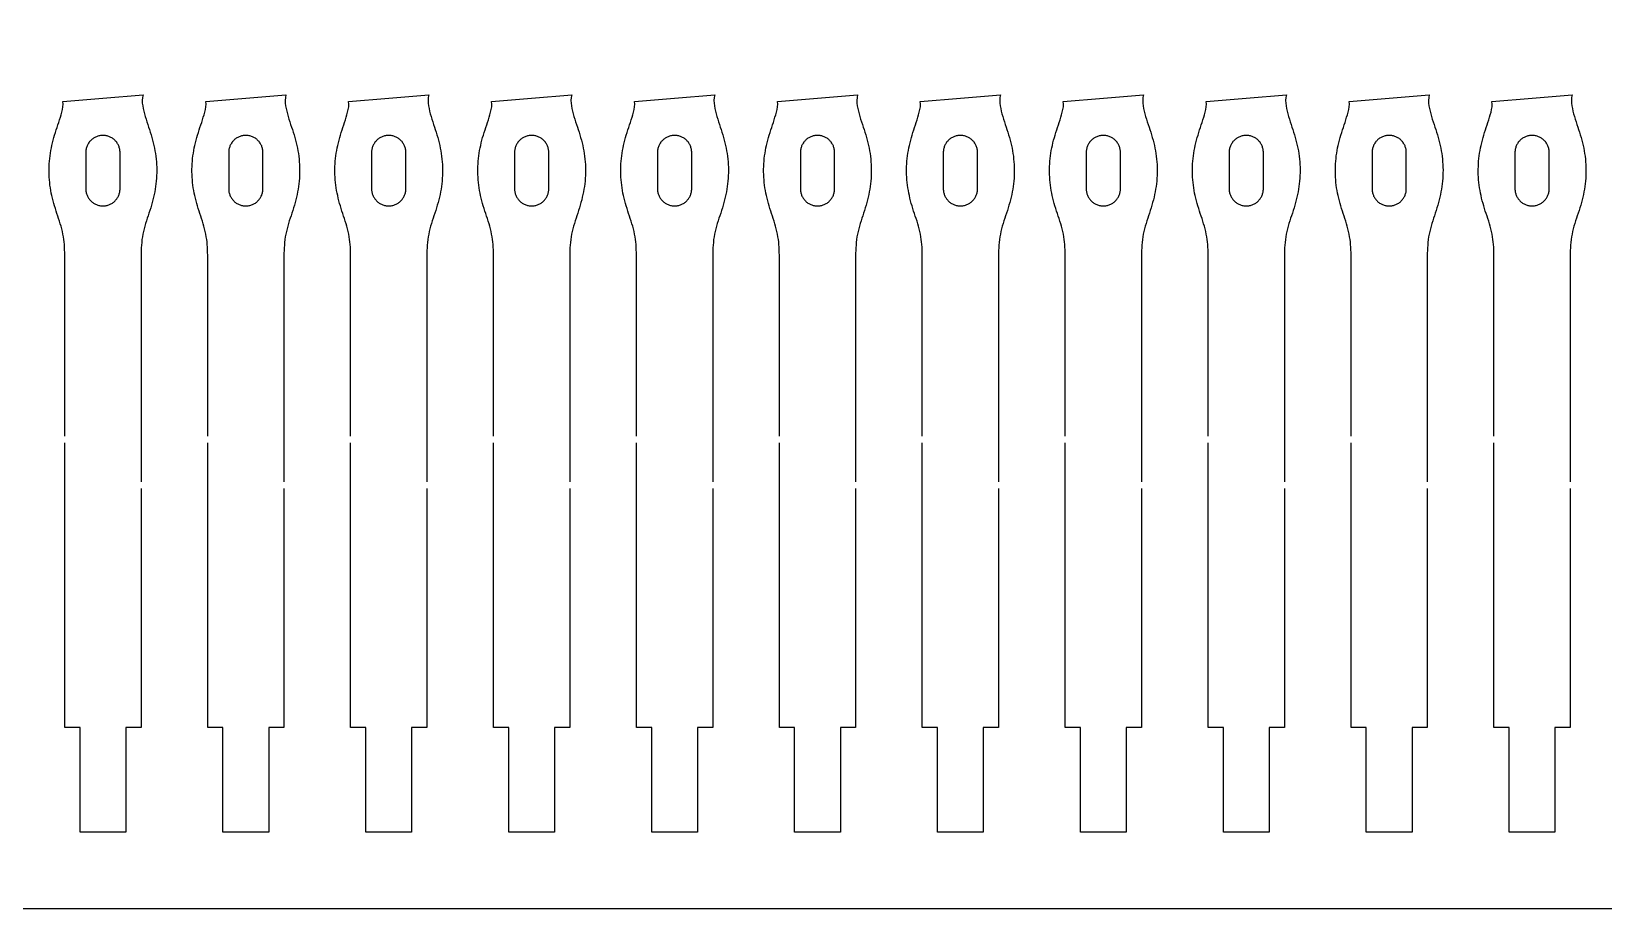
# Model space of a CAD drawing. Header units: millimetres. Extents: x 0 to 340, y 0 to 100.
# Drawn here: x 168.1 to 250.6, y 0 to 46 of the extents above; entities that cross this region are included whole.
import ezdxf

# ---------------------------------------------------------------- set-up
doc = ezdxf.new("R2010")
doc.units = ezdxf.units.MM
doc.layers.add('CUT_red', color=1, linetype='Continuous', true_color=0xff0000)
doc.layers.add('REF_delete', color=7, linetype='Continuous')

msp = doc.modelspace()

# ---------------------------------------------------------------- linework, layer by layer
at = {"layer": 'CUT_red', "true_color": 0xff0000}
for points in [[(169.825, 24.78), (169.825, 34.12), (169.824, 34.26), (169.822, 34.4), (169.818, 34.54), (169.811, 34.679), (169.802, 34.819), (169.789, 34.958), (169.772, 35.097), (169.751, 35.236), (169.726, 35.373), (169.697, 35.51), (169.664, 35.646), (169.628, 35.782), (169.589, 35.916), (169.547, 36.049), (169.503, 36.183), (169.459, 36.315), (169.415, 36.448), (169.371, 36.581), (169.329, 36.714), (169.288, 36.848), (169.249, 36.983), (169.212, 37.118), (169.178, 37.253), (169.146, 37.39), (169.117, 37.527), (169.092, 37.664), (169.069, 37.802), (169.049, 37.941), (169.033, 38.08), (169.02, 38.219), (169.01, 38.359), (169.003, 38.499), (169, 38.639), (169, 38.779), (169.004, 38.919), (169.011, 39.058), (169.021, 39.198), (169.035, 39.337), (169.051, 39.476), (169.071, 39.615), (169.095, 39.753), (169.121, 39.89), (169.15, 40.027), (169.182, 40.163), (169.217, 40.299), (169.254, 40.434), (169.293, 40.568), (169.334, 40.702), (169.377, 40.835), (169.42, 40.968), (169.465, 41.101), (169.509, 41.234), (169.552, 41.367), (169.594, 41.501), (169.633, 41.635), (169.669, 41.77), (169.701, 41.906), (169.728, 42.044), (169.738, 42.183), (169.719, 42.324), (171.825, 42.5), (173.931, 42.676), (173.9, 42.529), (173.889, 42.384), (173.894, 42.24), (173.912, 42.097), (173.938, 41.956), (173.971, 41.815), (174.006, 41.675), (174.046, 41.537), (174.088, 41.399), (174.132, 41.262), (174.178, 41.125), (174.223, 40.988), (174.268, 40.851), (174.312, 40.714), (174.355, 40.576), (174.395, 40.438), (174.434, 40.299), (174.469, 40.16), (174.502, 40.019), (174.532, 39.878), (174.558, 39.737), (174.582, 39.594), (174.602, 39.452), (174.619, 39.308), (174.632, 39.165), (174.642, 39.021), (174.648, 38.877), (174.65, 38.733), (174.649, 38.589), (174.645, 38.445), (174.637, 38.301), (174.625, 38.157), (174.61, 38.014), (174.592, 37.871), (174.57, 37.729), (174.544, 37.587), (174.516, 37.445), (174.484, 37.305), (174.45, 37.165), (174.413, 37.025), (174.374, 36.887), (174.332, 36.749), (174.289, 36.611), (174.244, 36.474), (174.199, 36.338), (174.153, 36.201), (174.108, 36.064), (174.065, 35.926), (174.024, 35.788), (173.987, 35.649), (173.953, 35.509), (173.923, 35.368), (173.897, 35.226), (173.876, 35.083), (173.86, 34.94), (173.847, 34.797), (173.837, 34.653), (173.831, 34.509), (173.827, 34.365), (173.826, 34.221), (173.825, 23.36), (173.825, 22.38)], [(177.325, 24.78), (177.325, 34.12), (177.324, 34.26), (177.322, 34.4), (177.318, 34.54), (177.311, 34.679), (177.302, 34.819), (177.289, 34.958), (177.272, 35.097), (177.251, 35.236), (177.226, 35.373), (177.197, 35.51), (177.164, 35.646), (177.128, 35.782), (177.089, 35.916), (177.047, 36.049), (177.003, 36.183), (176.959, 36.315), (176.915, 36.448), (176.871, 36.581), (176.829, 36.714), (176.788, 36.848), (176.749, 36.983), (176.712, 37.118), (176.678, 37.253), (176.646, 37.39), (176.617, 37.527), (176.592, 37.664), (176.569, 37.802), (176.549, 37.941), (176.533, 38.08), (176.52, 38.219), (176.51, 38.359), (176.503, 38.499), (176.5, 38.639), (176.5, 38.779), (176.504, 38.919), (176.511, 39.058), (176.521, 39.198), (176.535, 39.337), (176.551, 39.476), (176.571, 39.615), (176.595, 39.753), (176.621, 39.89), (176.65, 40.027), (176.682, 40.163), (176.717, 40.299), (176.754, 40.434), (176.793, 40.568), (176.834, 40.702), (176.877, 40.835), (176.92, 40.968), (176.965, 41.101), (177.009, 41.234), (177.052, 41.367), (177.094, 41.501), (177.133, 41.635), (177.169, 41.77), (177.201, 41.906), (177.228, 42.044), (177.238, 42.183), (177.219, 42.324), (179.325, 42.5), (181.431, 42.676), (181.4, 42.529), (181.389, 42.384), (181.394, 42.24), (181.412, 42.097), (181.438, 41.956), (181.471, 41.815), (181.506, 41.675), (181.546, 41.537), (181.588, 41.399), (181.632, 41.262), (181.678, 41.125), (181.723, 40.988), (181.768, 40.851), (181.812, 40.714), (181.855, 40.576), (181.895, 40.438), (181.934, 40.299), (181.969, 40.16), (182.002, 40.019), (182.032, 39.878), (182.058, 39.737), (182.082, 39.594), (182.102, 39.452), (182.119, 39.308), (182.132, 39.165), (182.142, 39.021), (182.148, 38.877), (182.15, 38.733), (182.149, 38.589), (182.145, 38.445), (182.137, 38.301), (182.125, 38.157), (182.11, 38.014), (182.092, 37.871), (182.07, 37.729), (182.044, 37.587), (182.016, 37.445), (181.984, 37.305), (181.95, 37.165), (181.913, 37.025), (181.874, 36.887), (181.832, 36.749), (181.789, 36.611), (181.744, 36.474), (181.699, 36.338), (181.653, 36.201), (181.608, 36.064), (181.565, 35.926), (181.524, 35.788), (181.487, 35.649), (181.453, 35.509), (181.423, 35.368), (181.397, 35.226), (181.376, 35.083), (181.36, 34.94), (181.347, 34.797), (181.337, 34.653), (181.331, 34.509), (181.327, 34.365), (181.326, 34.221), (181.325, 23.36), (181.325, 22.38)], [(184.825, 24.78), (184.825, 34.12), (184.824, 34.26), (184.822, 34.4), (184.818, 34.54), (184.811, 34.679), (184.802, 34.819), (184.789, 34.958), (184.772, 35.097), (184.751, 35.236), (184.726, 35.373), (184.697, 35.51), (184.664, 35.646), (184.628, 35.782), (184.589, 35.916), (184.547, 36.049), (184.503, 36.183), (184.459, 36.315), (184.415, 36.448), (184.371, 36.581), (184.329, 36.714), (184.288, 36.848), (184.249, 36.983), (184.212, 37.118), (184.178, 37.253), (184.146, 37.39), (184.117, 37.527), (184.092, 37.664), (184.069, 37.802), (184.049, 37.941), (184.033, 38.08), (184.02, 38.219), (184.01, 38.359), (184.003, 38.499), (184, 38.639), (184, 38.779), (184.004, 38.919), (184.011, 39.058), (184.021, 39.198), (184.035, 39.337), (184.051, 39.476), (184.071, 39.615), (184.095, 39.753), (184.121, 39.89), (184.15, 40.027), (184.182, 40.163), (184.217, 40.299), (184.254, 40.434), (184.293, 40.568), (184.334, 40.702), (184.377, 40.835), (184.42, 40.968), (184.465, 41.101), (184.509, 41.234), (184.552, 41.367), (184.594, 41.501), (184.633, 41.635), (184.669, 41.77), (184.701, 41.906), (184.728, 42.044), (184.738, 42.183), (184.719, 42.324), (186.825, 42.5), (188.931, 42.676), (188.9, 42.529), (188.889, 42.384), (188.894, 42.24), (188.912, 42.097), (188.938, 41.956), (188.971, 41.815), (189.006, 41.675), (189.046, 41.537), (189.088, 41.399), (189.132, 41.262), (189.178, 41.125), (189.223, 40.988), (189.268, 40.851), (189.312, 40.714), (189.355, 40.576), (189.395, 40.438), (189.434, 40.299), (189.469, 40.16), (189.502, 40.019), (189.532, 39.878), (189.558, 39.737), (189.582, 39.594), (189.602, 39.452), (189.619, 39.308), (189.632, 39.165), (189.642, 39.021), (189.648, 38.877), (189.65, 38.733), (189.649, 38.589), (189.645, 38.445), (189.637, 38.301), (189.625, 38.157), (189.61, 38.014), (189.592, 37.871), (189.57, 37.729), (189.544, 37.587), (189.516, 37.445), (189.484, 37.305), (189.45, 37.165), (189.413, 37.025), (189.374, 36.887), (189.332, 36.749), (189.289, 36.611), (189.244, 36.474), (189.199, 36.338), (189.153, 36.201), (189.108, 36.064), (189.065, 35.926), (189.024, 35.788), (188.987, 35.649), (188.953, 35.509), (188.923, 35.368), (188.897, 35.226), (188.876, 35.083), (188.86, 34.94), (188.847, 34.797), (188.837, 34.653), (188.831, 34.509), (188.827, 34.365), (188.826, 34.221), (188.825, 23.36), (188.825, 22.38)], [(192.325, 24.78), (192.325, 34.12), (192.324, 34.26), (192.322, 34.4), (192.318, 34.54), (192.311, 34.679), (192.302, 34.819), (192.289, 34.958), (192.272, 35.097), (192.251, 35.236), (192.226, 35.373), (192.197, 35.51), (192.164, 35.646), (192.128, 35.782), (192.089, 35.916), (192.047, 36.049), (192.003, 36.183), (191.959, 36.315), (191.915, 36.448), (191.871, 36.581), (191.829, 36.714), (191.788, 36.848), (191.749, 36.983), (191.712, 37.118), (191.678, 37.253), (191.646, 37.39), (191.617, 37.527), (191.592, 37.664), (191.569, 37.802), (191.549, 37.941), (191.533, 38.08), (191.52, 38.219), (191.51, 38.359), (191.503, 38.499), (191.5, 38.639), (191.5, 38.779), (191.504, 38.919), (191.511, 39.058), (191.521, 39.198), (191.535, 39.337), (191.551, 39.476), (191.571, 39.615), (191.595, 39.753), (191.621, 39.89), (191.65, 40.027), (191.682, 40.163), (191.717, 40.299), (191.754, 40.434), (191.793, 40.568), (191.834, 40.702), (191.877, 40.835), (191.92, 40.968), (191.965, 41.101), (192.009, 41.234), (192.052, 41.367), (192.094, 41.501), (192.133, 41.635), (192.169, 41.77), (192.201, 41.906), (192.228, 42.044), (192.238, 42.183), (192.219, 42.324), (194.325, 42.5), (196.431, 42.676), (196.4, 42.529), (196.389, 42.384), (196.394, 42.24), (196.412, 42.097), (196.438, 41.956), (196.471, 41.815), (196.506, 41.675), (196.546, 41.537), (196.588, 41.399), (196.632, 41.262), (196.678, 41.125), (196.723, 40.988), (196.768, 40.851), (196.812, 40.714), (196.855, 40.576), (196.895, 40.438), (196.934, 40.299), (196.969, 40.16), (197.002, 40.019), (197.032, 39.878), (197.058, 39.737), (197.082, 39.594), (197.102, 39.452), (197.119, 39.308), (197.132, 39.165), (197.142, 39.021), (197.148, 38.877), (197.15, 38.733), (197.149, 38.589), (197.145, 38.445), (197.137, 38.301), (197.125, 38.157), (197.11, 38.014), (197.092, 37.871), (197.07, 37.729), (197.044, 37.587), (197.016, 37.445), (196.984, 37.305), (196.95, 37.165), (196.913, 37.025), (196.874, 36.887), (196.832, 36.749), (196.789, 36.611), (196.744, 36.474), (196.699, 36.338), (196.653, 36.201), (196.608, 36.064), (196.565, 35.926), (196.524, 35.788), (196.487, 35.649), (196.453, 35.509), (196.423, 35.368), (196.397, 35.226), (196.376, 35.083), (196.36, 34.94), (196.347, 34.797), (196.337, 34.653), (196.331, 34.509), (196.327, 34.365), (196.326, 34.221), (196.325, 23.36), (196.325, 22.38)], [(199.825, 24.78), (199.825, 34.12), (199.824, 34.26), (199.822, 34.4), (199.818, 34.54), (199.811, 34.679), (199.802, 34.819), (199.789, 34.958), (199.772, 35.097), (199.751, 35.236), (199.726, 35.373), (199.697, 35.51), (199.664, 35.646), (199.628, 35.782), (199.589, 35.916), (199.547, 36.049), (199.503, 36.183), (199.459, 36.315), (199.415, 36.448), (199.371, 36.581), (199.329, 36.714), (199.288, 36.848), (199.249, 36.983), (199.212, 37.118), (199.178, 37.253), (199.146, 37.39), (199.117, 37.527), (199.092, 37.664), (199.069, 37.802), (199.049, 37.941), (199.033, 38.08), (199.02, 38.219), (199.01, 38.359), (199.003, 38.499), (199, 38.639), (199, 38.779), (199.004, 38.919), (199.011, 39.058), (199.021, 39.198), (199.035, 39.337), (199.051, 39.476), (199.071, 39.615), (199.095, 39.753), (199.121, 39.89), (199.15, 40.027), (199.182, 40.163), (199.217, 40.299), (199.254, 40.434), (199.293, 40.568), (199.334, 40.702), (199.377, 40.835), (199.42, 40.968), (199.465, 41.101), (199.509, 41.234), (199.552, 41.367), (199.594, 41.501), (199.633, 41.635), (199.669, 41.77), (199.701, 41.906), (199.728, 42.044), (199.738, 42.183), (199.719, 42.324), (201.825, 42.5), (203.931, 42.676), (203.9, 42.529), (203.889, 42.384), (203.894, 42.24), (203.912, 42.097), (203.938, 41.956), (203.971, 41.815), (204.006, 41.675), (204.046, 41.537), (204.088, 41.399), (204.132, 41.262), (204.178, 41.125), (204.223, 40.988), (204.268, 40.851), (204.312, 40.714), (204.355, 40.576), (204.395, 40.438), (204.434, 40.299), (204.469, 40.16), (204.502, 40.019), (204.532, 39.878), (204.558, 39.737), (204.582, 39.594), (204.602, 39.452), (204.619, 39.308), (204.632, 39.165), (204.642, 39.021), (204.648, 38.877), (204.65, 38.733), (204.649, 38.589), (204.645, 38.445), (204.637, 38.301), (204.625, 38.157), (204.61, 38.014), (204.592, 37.871), (204.57, 37.729), (204.544, 37.587), (204.516, 37.445), (204.484, 37.305), (204.45, 37.165), (204.413, 37.025), (204.374, 36.887), (204.332, 36.749), (204.289, 36.611), (204.244, 36.474), (204.199, 36.338), (204.153, 36.201), (204.108, 36.064), (204.065, 35.926), (204.024, 35.788), (203.987, 35.649), (203.953, 35.509), (203.923, 35.368), (203.897, 35.226), (203.876, 35.083), (203.86, 34.94), (203.847, 34.797), (203.837, 34.653), (203.831, 34.509), (203.827, 34.365), (203.826, 34.221), (203.825, 23.36), (203.825, 22.38)], [(207.325, 24.78), (207.325, 34.12), (207.324, 34.26), (207.322, 34.4), (207.318, 34.54), (207.311, 34.679), (207.302, 34.819), (207.289, 34.958), (207.272, 35.097), (207.251, 35.236), (207.226, 35.373), (207.197, 35.51), (207.164, 35.646), (207.128, 35.782), (207.089, 35.916), (207.047, 36.049), (207.003, 36.183), (206.959, 36.315), (206.915, 36.448), (206.871, 36.581), (206.829, 36.714), (206.788, 36.848), (206.749, 36.983), (206.712, 37.118), (206.678, 37.253), (206.646, 37.39), (206.617, 37.527), (206.592, 37.664), (206.569, 37.802), (206.549, 37.941), (206.533, 38.08), (206.52, 38.219), (206.51, 38.359), (206.503, 38.499), (206.5, 38.639), (206.5, 38.779), (206.504, 38.919), (206.511, 39.058), (206.521, 39.198), (206.535, 39.337), (206.551, 39.476), (206.571, 39.615), (206.595, 39.753), (206.621, 39.89), (206.65, 40.027), (206.682, 40.163), (206.717, 40.299), (206.754, 40.434), (206.793, 40.568), (206.834, 40.702), (206.877, 40.835), (206.92, 40.968), (206.965, 41.101), (207.009, 41.234), (207.052, 41.367), (207.094, 41.501), (207.133, 41.635), (207.169, 41.77), (207.201, 41.906), (207.228, 42.044), (207.238, 42.183), (207.219, 42.324), (209.325, 42.5), (211.431, 42.676), (211.4, 42.529), (211.389, 42.384), (211.394, 42.24), (211.412, 42.097), (211.438, 41.956), (211.471, 41.815), (211.506, 41.675), (211.546, 41.537), (211.588, 41.399), (211.632, 41.262), (211.678, 41.125), (211.723, 40.988), (211.768, 40.851), (211.812, 40.714), (211.855, 40.576), (211.895, 40.438), (211.934, 40.299), (211.969, 40.16), (212.002, 40.019), (212.032, 39.878), (212.058, 39.737), (212.082, 39.594), (212.102, 39.452), (212.119, 39.308), (212.132, 39.165), (212.142, 39.021), (212.148, 38.877), (212.15, 38.733), (212.149, 38.589), (212.145, 38.445), (212.137, 38.301), (212.125, 38.157), (212.11, 38.014), (212.092, 37.871), (212.07, 37.729), (212.044, 37.587), (212.016, 37.445), (211.984, 37.305), (211.95, 37.165), (211.913, 37.025), (211.874, 36.887), (211.832, 36.749), (211.789, 36.611), (211.744, 36.474), (211.699, 36.338), (211.653, 36.201), (211.608, 36.064), (211.565, 35.926), (211.524, 35.788), (211.487, 35.649), (211.453, 35.509), (211.423, 35.368), (211.397, 35.226), (211.376, 35.083), (211.36, 34.94), (211.347, 34.797), (211.337, 34.653), (211.331, 34.509), (211.327, 34.365), (211.326, 34.221), (211.325, 23.36), (211.325, 22.38)], [(214.825, 24.78), (214.825, 34.12), (214.824, 34.26), (214.822, 34.4), (214.818, 34.54), (214.811, 34.679), (214.802, 34.819), (214.789, 34.958), (214.772, 35.097), (214.751, 35.236), (214.726, 35.373), (214.697, 35.51), (214.664, 35.646), (214.628, 35.782), (214.589, 35.916), (214.547, 36.049), (214.503, 36.183), (214.459, 36.315), (214.415, 36.448), (214.371, 36.581), (214.329, 36.714), (214.288, 36.848), (214.249, 36.983), (214.212, 37.118), (214.178, 37.253), (214.146, 37.39), (214.117, 37.527), (214.092, 37.664), (214.069, 37.802), (214.049, 37.941), (214.033, 38.08), (214.02, 38.219), (214.01, 38.359), (214.003, 38.499), (214, 38.639), (214, 38.779), (214.004, 38.919), (214.011, 39.058), (214.021, 39.198), (214.035, 39.337), (214.051, 39.476), (214.071, 39.615), (214.095, 39.753), (214.121, 39.89), (214.15, 40.027), (214.182, 40.163), (214.217, 40.299), (214.254, 40.434), (214.293, 40.568), (214.334, 40.702), (214.377, 40.835), (214.42, 40.968), (214.465, 41.101), (214.509, 41.234), (214.552, 41.367), (214.594, 41.501), (214.633, 41.635), (214.669, 41.77), (214.701, 41.906), (214.728, 42.044), (214.738, 42.183), (214.719, 42.324), (216.825, 42.5), (218.931, 42.676), (218.9, 42.529), (218.889, 42.384), (218.894, 42.24), (218.912, 42.097), (218.938, 41.956), (218.971, 41.815), (219.006, 41.675), (219.046, 41.537), (219.088, 41.399), (219.132, 41.262), (219.178, 41.125), (219.223, 40.988), (219.268, 40.851), (219.312, 40.714), (219.355, 40.576), (219.395, 40.438), (219.434, 40.299), (219.469, 40.16), (219.502, 40.019), (219.532, 39.878), (219.558, 39.737), (219.582, 39.594), (219.602, 39.452), (219.619, 39.308), (219.632, 39.165), (219.642, 39.021), (219.648, 38.877), (219.65, 38.733), (219.649, 38.589), (219.645, 38.445), (219.637, 38.301), (219.625, 38.157), (219.61, 38.014), (219.592, 37.871), (219.57, 37.729), (219.544, 37.587), (219.516, 37.445), (219.484, 37.305), (219.45, 37.165), (219.413, 37.025), (219.374, 36.887), (219.332, 36.749), (219.289, 36.611), (219.244, 36.474), (219.199, 36.338), (219.153, 36.201), (219.108, 36.064), (219.065, 35.926), (219.024, 35.788), (218.987, 35.649), (218.953, 35.509), (218.923, 35.368), (218.897, 35.226), (218.876, 35.083), (218.86, 34.94), (218.847, 34.797), (218.837, 34.653), (218.831, 34.509), (218.827, 34.365), (218.826, 34.221), (218.825, 23.36), (218.825, 22.38)], [(222.325, 24.78), (222.325, 34.12), (222.324, 34.26), (222.322, 34.4), (222.318, 34.54), (222.311, 34.679), (222.302, 34.819), (222.289, 34.958), (222.272, 35.097), (222.251, 35.236), (222.226, 35.373), (222.197, 35.51), (222.164, 35.646), (222.128, 35.782), (222.089, 35.916), (222.047, 36.049), (222.003, 36.183), (221.959, 36.315), (221.915, 36.448), (221.871, 36.581), (221.829, 36.714), (221.788, 36.848), (221.749, 36.983), (221.712, 37.118), (221.678, 37.253), (221.646, 37.39), (221.617, 37.527), (221.592, 37.664), (221.569, 37.802), (221.549, 37.941), (221.533, 38.08), (221.52, 38.219), (221.51, 38.359), (221.503, 38.499), (221.5, 38.639), (221.5, 38.779), (221.504, 38.919), (221.511, 39.058), (221.521, 39.198), (221.535, 39.337), (221.551, 39.476), (221.571, 39.615), (221.595, 39.753), (221.621, 39.89), (221.65, 40.027), (221.682, 40.163), (221.717, 40.299), (221.754, 40.434), (221.793, 40.568), (221.834, 40.702), (221.877, 40.835), (221.92, 40.968), (221.965, 41.101), (222.009, 41.234), (222.052, 41.367), (222.094, 41.501), (222.133, 41.635), (222.169, 41.77), (222.201, 41.906), (222.228, 42.044), (222.238, 42.183), (222.219, 42.324), (224.325, 42.5), (226.431, 42.676), (226.4, 42.529), (226.389, 42.384), (226.394, 42.24), (226.412, 42.097), (226.438, 41.956), (226.471, 41.815), (226.506, 41.675), (226.546, 41.537), (226.588, 41.399), (226.632, 41.262), (226.678, 41.125), (226.723, 40.988), (226.768, 40.851), (226.812, 40.714), (226.855, 40.576), (226.895, 40.438), (226.934, 40.299), (226.969, 40.16), (227.002, 40.019), (227.032, 39.878), (227.058, 39.737), (227.082, 39.594), (227.102, 39.452), (227.119, 39.308), (227.132, 39.165), (227.142, 39.021), (227.148, 38.877), (227.15, 38.733), (227.149, 38.589), (227.145, 38.445), (227.137, 38.301), (227.125, 38.157), (227.11, 38.014), (227.092, 37.871), (227.07, 37.729), (227.044, 37.587), (227.016, 37.445), (226.984, 37.305), (226.95, 37.165), (226.913, 37.025), (226.874, 36.887), (226.832, 36.749), (226.789, 36.611), (226.744, 36.474), (226.699, 36.338), (226.653, 36.201), (226.608, 36.064), (226.565, 35.926), (226.524, 35.788), (226.487, 35.649), (226.453, 35.509), (226.423, 35.368), (226.397, 35.226), (226.376, 35.083), (226.36, 34.94), (226.347, 34.797), (226.337, 34.653), (226.331, 34.509), (226.327, 34.365), (226.326, 34.221), (226.325, 23.36), (226.325, 22.38)], [(229.825, 24.78), (229.825, 34.12), (229.824, 34.26), (229.822, 34.4), (229.818, 34.54), (229.811, 34.679), (229.802, 34.819), (229.789, 34.958), (229.772, 35.097), (229.751, 35.236), (229.726, 35.373), (229.697, 35.51), (229.664, 35.646), (229.628, 35.782), (229.589, 35.916), (229.547, 36.049), (229.503, 36.183), (229.459, 36.315), (229.415, 36.448), (229.371, 36.581), (229.329, 36.714), (229.288, 36.848), (229.249, 36.983), (229.212, 37.118), (229.178, 37.253), (229.146, 37.39), (229.117, 37.527), (229.092, 37.664), (229.069, 37.802), (229.049, 37.941), (229.033, 38.08), (229.02, 38.219), (229.01, 38.359), (229.003, 38.499), (229, 38.639), (229, 38.779), (229.004, 38.919), (229.011, 39.058), (229.021, 39.198), (229.035, 39.337), (229.051, 39.476), (229.071, 39.615), (229.095, 39.753), (229.121, 39.89), (229.15, 40.027), (229.182, 40.163), (229.217, 40.299), (229.254, 40.434), (229.293, 40.568), (229.334, 40.702), (229.377, 40.835), (229.42, 40.968), (229.465, 41.101), (229.509, 41.234), (229.552, 41.367), (229.594, 41.501), (229.633, 41.635), (229.669, 41.77), (229.701, 41.906), (229.728, 42.044), (229.738, 42.183), (229.719, 42.324), (231.825, 42.5), (233.931, 42.676), (233.9, 42.529), (233.889, 42.384), (233.894, 42.24), (233.912, 42.097), (233.938, 41.956), (233.971, 41.815), (234.006, 41.675), (234.046, 41.537), (234.088, 41.399), (234.132, 41.262), (234.178, 41.125), (234.223, 40.988), (234.268, 40.851), (234.312, 40.714), (234.355, 40.576), (234.395, 40.438), (234.434, 40.299), (234.469, 40.16), (234.502, 40.019), (234.532, 39.878), (234.558, 39.737), (234.582, 39.594), (234.602, 39.452), (234.619, 39.308), (234.632, 39.165), (234.642, 39.021), (234.648, 38.877), (234.65, 38.733), (234.649, 38.589), (234.645, 38.445), (234.637, 38.301), (234.625, 38.157), (234.61, 38.014), (234.592, 37.871), (234.57, 37.729), (234.544, 37.587), (234.516, 37.445), (234.484, 37.305), (234.45, 37.165), (234.413, 37.025), (234.374, 36.887), (234.332, 36.749), (234.289, 36.611), (234.244, 36.474), (234.199, 36.338), (234.153, 36.201), (234.108, 36.064), (234.065, 35.926), (234.024, 35.788), (233.987, 35.649), (233.953, 35.509), (233.923, 35.368), (233.897, 35.226), (233.876, 35.083), (233.86, 34.94), (233.847, 34.797), (233.837, 34.653), (233.831, 34.509), (233.827, 34.365), (233.826, 34.221), (233.825, 23.36), (233.825, 22.38)], [(237.325, 24.78), (237.325, 34.12), (237.324, 34.26), (237.322, 34.4), (237.318, 34.54), (237.311, 34.679), (237.302, 34.819), (237.289, 34.958), (237.272, 35.097), (237.251, 35.236), (237.226, 35.373), (237.197, 35.51), (237.164, 35.646), (237.128, 35.782), (237.089, 35.916), (237.047, 36.049), (237.003, 36.183), (236.959, 36.315), (236.915, 36.448), (236.871, 36.581), (236.829, 36.714), (236.788, 36.848), (236.749, 36.983), (236.712, 37.118), (236.678, 37.253), (236.646, 37.39), (236.617, 37.527), (236.592, 37.664), (236.569, 37.802), (236.549, 37.941), (236.533, 38.08), (236.52, 38.219), (236.51, 38.359), (236.503, 38.499), (236.5, 38.639), (236.5, 38.779), (236.504, 38.919), (236.511, 39.058), (236.521, 39.198), (236.535, 39.337), (236.551, 39.476), (236.571, 39.615), (236.595, 39.753), (236.621, 39.89), (236.65, 40.027), (236.682, 40.163), (236.717, 40.299), (236.754, 40.434), (236.793, 40.568), (236.834, 40.702), (236.877, 40.835), (236.92, 40.968), (236.965, 41.101), (237.009, 41.234), (237.052, 41.367), (237.094, 41.501), (237.133, 41.635), (237.169, 41.77), (237.201, 41.906), (237.228, 42.044), (237.238, 42.183), (237.219, 42.324), (239.325, 42.5), (241.431, 42.676), (241.4, 42.529), (241.389, 42.384), (241.394, 42.24), (241.412, 42.097), (241.438, 41.956), (241.471, 41.815), (241.506, 41.675), (241.546, 41.537), (241.588, 41.399), (241.632, 41.262), (241.678, 41.125), (241.723, 40.988), (241.768, 40.851), (241.812, 40.714), (241.855, 40.576), (241.895, 40.438), (241.934, 40.299), (241.969, 40.16), (242.002, 40.019), (242.032, 39.878), (242.058, 39.737), (242.082, 39.594), (242.102, 39.452), (242.119, 39.308), (242.132, 39.165), (242.142, 39.021), (242.148, 38.877), (242.15, 38.733), (242.149, 38.589), (242.145, 38.445), (242.137, 38.301), (242.125, 38.157), (242.11, 38.014), (242.092, 37.871), (242.07, 37.729), (242.044, 37.587), (242.016, 37.445), (241.984, 37.305), (241.95, 37.165), (241.913, 37.025), (241.874, 36.887), (241.832, 36.749), (241.789, 36.611), (241.744, 36.474), (241.699, 36.338), (241.653, 36.201), (241.608, 36.064), (241.565, 35.926), (241.524, 35.788), (241.487, 35.649), (241.453, 35.509), (241.423, 35.368), (241.397, 35.226), (241.376, 35.083), (241.36, 34.94), (241.347, 34.797), (241.337, 34.653), (241.331, 34.509), (241.327, 34.365), (241.326, 34.221), (241.325, 23.36), (241.325, 22.38)], [(244.825, 24.78), (244.825, 34.12), (244.824, 34.26), (244.822, 34.4), (244.818, 34.54), (244.811, 34.679), (244.802, 34.819), (244.789, 34.958), (244.772, 35.097), (244.751, 35.236), (244.726, 35.373), (244.697, 35.51), (244.664, 35.646), (244.628, 35.782), (244.589, 35.916), (244.547, 36.049), (244.503, 36.183), (244.459, 36.315), (244.415, 36.448), (244.371, 36.581), (244.329, 36.714), (244.288, 36.848), (244.249, 36.983), (244.212, 37.118), (244.178, 37.253), (244.146, 37.39), (244.117, 37.527), (244.092, 37.664), (244.069, 37.802), (244.049, 37.941), (244.033, 38.08), (244.02, 38.219), (244.01, 38.359), (244.003, 38.499), (244, 38.639), (244, 38.779), (244.004, 38.919), (244.011, 39.058), (244.021, 39.198), (244.035, 39.337), (244.051, 39.476), (244.071, 39.615), (244.095, 39.753), (244.121, 39.89), (244.15, 40.027), (244.182, 40.163), (244.217, 40.299), (244.254, 40.434), (244.293, 40.568), (244.334, 40.702), (244.377, 40.835), (244.42, 40.968), (244.465, 41.101), (244.509, 41.234), (244.552, 41.367), (244.594, 41.501), (244.633, 41.635), (244.669, 41.77), (244.701, 41.906), (244.728, 42.044), (244.738, 42.183), (244.719, 42.324), (246.825, 42.5), (248.931, 42.676), (248.9, 42.529), (248.889, 42.384), (248.894, 42.24), (248.912, 42.097), (248.938, 41.956), (248.971, 41.815), (249.006, 41.675), (249.046, 41.537), (249.088, 41.399), (249.132, 41.262), (249.178, 41.125), (249.223, 40.988), (249.268, 40.851), (249.312, 40.714), (249.355, 40.576), (249.395, 40.438), (249.434, 40.299), (249.469, 40.16), (249.502, 40.019), (249.532, 39.878), (249.558, 39.737), (249.582, 39.594), (249.602, 39.452), (249.619, 39.308), (249.632, 39.165), (249.642, 39.021), (249.648, 38.877), (249.65, 38.733), (249.649, 38.589), (249.645, 38.445), (249.637, 38.301), (249.625, 38.157), (249.61, 38.014), (249.592, 37.871), (249.57, 37.729), (249.544, 37.587), (249.516, 37.445), (249.484, 37.305), (249.45, 37.165), (249.413, 37.025), (249.374, 36.887), (249.332, 36.749), (249.289, 36.611), (249.244, 36.474), (249.199, 36.338), (249.153, 36.201), (249.108, 36.064), (249.065, 35.926), (249.024, 35.788), (248.987, 35.649), (248.953, 35.509), (248.923, 35.368), (248.897, 35.226), (248.876, 35.083), (248.86, 34.94), (248.847, 34.797), (248.837, 34.653), (248.831, 34.509), (248.827, 34.365), (248.826, 34.221), (248.825, 23.36), (248.825, 22.38)], [(172.725, 37.75), (172.725, 39.65), (172.724, 39.694), (172.721, 39.738), (172.715, 39.782), (172.708, 39.826), (172.698, 39.869), (172.686, 39.911), (172.672, 39.953), (172.657, 39.994), (172.639, 40.035), (172.619, 40.074), (172.597, 40.113), (172.573, 40.15), (172.548, 40.186), (172.521, 40.221), (172.492, 40.254), (172.461, 40.286), (172.429, 40.317), (172.396, 40.346), (172.361, 40.373), (172.325, 40.398), (172.288, 40.422), (172.249, 40.444), (172.21, 40.464), (172.169, 40.481), (172.128, 40.497), (172.086, 40.511), (172.044, 40.523), (172.001, 40.533), (171.957, 40.54), (171.913, 40.546), (171.869, 40.549), (171.825, 40.55), (171.781, 40.549), (171.737, 40.546), (171.693, 40.54), (171.65, 40.533), (171.606, 40.523), (171.564, 40.511), (171.522, 40.497), (171.481, 40.481), (171.44, 40.464), (171.401, 40.444), (171.362, 40.422), (171.325, 40.398), (171.289, 40.373), (171.254, 40.346), (171.221, 40.317), (171.189, 40.286), (171.158, 40.254), (171.129, 40.221), (171.102, 40.186), (171.077, 40.15), (171.053, 40.113), (171.031, 40.074), (171.011, 40.035), (170.994, 39.994), (170.978, 39.953), (170.964, 39.911), (170.952, 39.869), (170.942, 39.826), (170.935, 39.782), (170.929, 39.738), (170.926, 39.694), (170.925, 39.65), (170.925, 37.75), (170.926, 37.706), (170.929, 37.662), (170.935, 37.618), (170.942, 37.574), (170.952, 37.531), (170.964, 37.489), (170.978, 37.447), (170.994, 37.406), (171.011, 37.365), (171.031, 37.326), (171.053, 37.287), (171.077, 37.25), (171.102, 37.214), (171.129, 37.179), (171.158, 37.146), (171.189, 37.114), (171.221, 37.083), (171.254, 37.054), (171.289, 37.027), (171.325, 37.002), (171.362, 36.978), (171.401, 36.956), (171.44, 36.936), (171.481, 36.919), (171.522, 36.903), (171.564, 36.889), (171.606, 36.877), (171.65, 36.867), (171.693, 36.86), (171.737, 36.854), (171.781, 36.851), (171.825, 36.85), (171.869, 36.851), (171.913, 36.854), (171.957, 36.86), (172.001, 36.867), (172.044, 36.877), (172.086, 36.889), (172.128, 36.903), (172.169, 36.919), (172.21, 36.936), (172.249, 36.956), (172.288, 36.978), (172.325, 37.002), (172.361, 37.027), (172.396, 37.054), (172.429, 37.083), (172.461, 37.114), (172.492, 37.146), (172.521, 37.179), (172.548, 37.214), (172.573, 37.25), (172.597, 37.287), (172.619, 37.326), (172.639, 37.365), (172.657, 37.406), (172.672, 37.447), (172.686, 37.489), (172.698, 37.531), (172.708, 37.574), (172.715, 37.618), (172.721, 37.662), (172.724, 37.706), (172.725, 37.75)], [(180.225, 37.75), (180.225, 39.65), (180.224, 39.694), (180.221, 39.738), (180.215, 39.782), (180.208, 39.826), (180.198, 39.869), (180.186, 39.911), (180.172, 39.953), (180.157, 39.994), (180.139, 40.035), (180.119, 40.074), (180.097, 40.113), (180.073, 40.15), (180.048, 40.186), (180.021, 40.221), (179.992, 40.254), (179.961, 40.286), (179.929, 40.317), (179.896, 40.346), (179.861, 40.373), (179.825, 40.398), (179.788, 40.422), (179.749, 40.444), (179.71, 40.464), (179.669, 40.481), (179.628, 40.497), (179.586, 40.511), (179.544, 40.523), (179.501, 40.533), (179.457, 40.54), (179.413, 40.546), (179.369, 40.549), (179.325, 40.55), (179.281, 40.549), (179.237, 40.546), (179.193, 40.54), (179.15, 40.533), (179.106, 40.523), (179.064, 40.511), (179.022, 40.497), (178.981, 40.481), (178.94, 40.464), (178.901, 40.444), (178.862, 40.422), (178.825, 40.398), (178.789, 40.373), (178.754, 40.346), (178.721, 40.317), (178.689, 40.286), (178.658, 40.254), (178.629, 40.221), (178.602, 40.186), (178.577, 40.15), (178.553, 40.113), (178.531, 40.074), (178.511, 40.035), (178.494, 39.994), (178.478, 39.953), (178.464, 39.911), (178.452, 39.869), (178.442, 39.826), (178.435, 39.782), (178.429, 39.738), (178.426, 39.694), (178.425, 39.65), (178.425, 37.75), (178.426, 37.706), (178.429, 37.662), (178.435, 37.618), (178.442, 37.574), (178.452, 37.531), (178.464, 37.489), (178.478, 37.447), (178.494, 37.406), (178.511, 37.365), (178.531, 37.326), (178.553, 37.287), (178.577, 37.25), (178.602, 37.214), (178.629, 37.179), (178.658, 37.146), (178.689, 37.114), (178.721, 37.083), (178.754, 37.054), (178.789, 37.027), (178.825, 37.002), (178.862, 36.978), (178.901, 36.956), (178.94, 36.936), (178.981, 36.919), (179.022, 36.903), (179.064, 36.889), (179.106, 36.877), (179.15, 36.867), (179.193, 36.86), (179.237, 36.854), (179.281, 36.851), (179.325, 36.85), (179.369, 36.851), (179.413, 36.854), (179.457, 36.86), (179.501, 36.867), (179.544, 36.877), (179.586, 36.889), (179.628, 36.903), (179.669, 36.919), (179.71, 36.936), (179.749, 36.956), (179.788, 36.978), (179.825, 37.002), (179.861, 37.027), (179.896, 37.054), (179.929, 37.083), (179.961, 37.114), (179.992, 37.146), (180.021, 37.179), (180.048, 37.214), (180.073, 37.25), (180.097, 37.287), (180.119, 37.326), (180.139, 37.365), (180.157, 37.406), (180.172, 37.447), (180.186, 37.489), (180.198, 37.531), (180.208, 37.574), (180.215, 37.618), (180.221, 37.662), (180.224, 37.706), (180.225, 37.75)], [(187.725, 37.75), (187.725, 39.65), (187.724, 39.694), (187.721, 39.738), (187.715, 39.782), (187.708, 39.826), (187.698, 39.869), (187.686, 39.911), (187.672, 39.953), (187.657, 39.994), (187.639, 40.035), (187.619, 40.074), (187.597, 40.113), (187.573, 40.15), (187.548, 40.186), (187.521, 40.221), (187.492, 40.254), (187.461, 40.286), (187.429, 40.317), (187.396, 40.346), (187.361, 40.373), (187.325, 40.398), (187.288, 40.422), (187.249, 40.444), (187.21, 40.464), (187.169, 40.481), (187.128, 40.497), (187.086, 40.511), (187.044, 40.523), (187.001, 40.533), (186.957, 40.54), (186.913, 40.546), (186.869, 40.549), (186.825, 40.55), (186.781, 40.549), (186.737, 40.546), (186.693, 40.54), (186.65, 40.533), (186.606, 40.523), (186.564, 40.511), (186.522, 40.497), (186.481, 40.481), (186.44, 40.464), (186.401, 40.444), (186.362, 40.422), (186.325, 40.398), (186.289, 40.373), (186.254, 40.346), (186.221, 40.317), (186.189, 40.286), (186.158, 40.254), (186.129, 40.221), (186.102, 40.186), (186.077, 40.15), (186.053, 40.113), (186.031, 40.074), (186.011, 40.035), (185.994, 39.994), (185.978, 39.953), (185.964, 39.911), (185.952, 39.869), (185.942, 39.826), (185.935, 39.782), (185.929, 39.738), (185.926, 39.694), (185.925, 39.65), (185.925, 37.75), (185.926, 37.706), (185.929, 37.662), (185.935, 37.618), (185.942, 37.574), (185.952, 37.531), (185.964, 37.489), (185.978, 37.447), (185.994, 37.406), (186.011, 37.365), (186.031, 37.326), (186.053, 37.287), (186.077, 37.25), (186.102, 37.214), (186.129, 37.179), (186.158, 37.146), (186.189, 37.114), (186.221, 37.083), (186.254, 37.054), (186.289, 37.027), (186.325, 37.002), (186.362, 36.978), (186.401, 36.956), (186.44, 36.936), (186.481, 36.919), (186.522, 36.903), (186.564, 36.889), (186.606, 36.877), (186.65, 36.867), (186.693, 36.86), (186.737, 36.854), (186.781, 36.851), (186.825, 36.85), (186.869, 36.851), (186.913, 36.854), (186.957, 36.86), (187.001, 36.867), (187.044, 36.877), (187.086, 36.889), (187.128, 36.903), (187.169, 36.919), (187.21, 36.936), (187.249, 36.956), (187.288, 36.978), (187.325, 37.002), (187.361, 37.027), (187.396, 37.054), (187.429, 37.083), (187.461, 37.114), (187.492, 37.146), (187.521, 37.179), (187.548, 37.214), (187.573, 37.25), (187.597, 37.287), (187.619, 37.326), (187.639, 37.365), (187.657, 37.406), (187.672, 37.447), (187.686, 37.489), (187.698, 37.531), (187.708, 37.574), (187.715, 37.618), (187.721, 37.662), (187.724, 37.706), (187.725, 37.75)], [(195.225, 37.75), (195.225, 39.65), (195.224, 39.694), (195.221, 39.738), (195.215, 39.782), (195.208, 39.826), (195.198, 39.869), (195.186, 39.911), (195.172, 39.953), (195.157, 39.994), (195.139, 40.035), (195.119, 40.074), (195.097, 40.113), (195.073, 40.15), (195.048, 40.186), (195.021, 40.221), (194.992, 40.254), (194.961, 40.286), (194.929, 40.317), (194.896, 40.346), (194.861, 40.373), (194.825, 40.398), (194.788, 40.422), (194.749, 40.444), (194.71, 40.464), (194.669, 40.481), (194.628, 40.497), (194.586, 40.511), (194.544, 40.523), (194.501, 40.533), (194.457, 40.54), (194.413, 40.546), (194.369, 40.549), (194.325, 40.55), (194.281, 40.549), (194.237, 40.546), (194.193, 40.54), (194.15, 40.533), (194.106, 40.523), (194.064, 40.511), (194.022, 40.497), (193.981, 40.481), (193.94, 40.464), (193.901, 40.444), (193.862, 40.422), (193.825, 40.398), (193.789, 40.373), (193.754, 40.346), (193.721, 40.317), (193.689, 40.286), (193.658, 40.254), (193.629, 40.221), (193.602, 40.186), (193.577, 40.15), (193.553, 40.113), (193.531, 40.074), (193.511, 40.035), (193.494, 39.994), (193.478, 39.953), (193.464, 39.911), (193.452, 39.869), (193.442, 39.826), (193.435, 39.782), (193.429, 39.738), (193.426, 39.694), (193.425, 39.65), (193.425, 37.75), (193.426, 37.706), (193.429, 37.662), (193.435, 37.618), (193.442, 37.574), (193.452, 37.531), (193.464, 37.489), (193.478, 37.447), (193.494, 37.406), (193.511, 37.365), (193.531, 37.326), (193.553, 37.287), (193.577, 37.25), (193.602, 37.214), (193.629, 37.179), (193.658, 37.146), (193.689, 37.114), (193.721, 37.083), (193.754, 37.054), (193.789, 37.027), (193.825, 37.002), (193.862, 36.978), (193.901, 36.956), (193.94, 36.936), (193.981, 36.919), (194.022, 36.903), (194.064, 36.889), (194.106, 36.877), (194.15, 36.867), (194.193, 36.86), (194.237, 36.854), (194.281, 36.851), (194.325, 36.85), (194.369, 36.851), (194.413, 36.854), (194.457, 36.86), (194.501, 36.867), (194.544, 36.877), (194.586, 36.889), (194.628, 36.903), (194.669, 36.919), (194.71, 36.936), (194.749, 36.956), (194.788, 36.978), (194.825, 37.002), (194.861, 37.027), (194.896, 37.054), (194.929, 37.083), (194.961, 37.114), (194.992, 37.146), (195.021, 37.179), (195.048, 37.214), (195.073, 37.25), (195.097, 37.287), (195.119, 37.326), (195.139, 37.365), (195.157, 37.406), (195.172, 37.447), (195.186, 37.489), (195.198, 37.531), (195.208, 37.574), (195.215, 37.618), (195.221, 37.662), (195.224, 37.706), (195.225, 37.75)], [(202.725, 37.75), (202.725, 39.65), (202.724, 39.694), (202.721, 39.738), (202.715, 39.782), (202.708, 39.826), (202.698, 39.869), (202.686, 39.911), (202.672, 39.953), (202.657, 39.994), (202.639, 40.035), (202.619, 40.074), (202.597, 40.113), (202.573, 40.15), (202.548, 40.186), (202.521, 40.221), (202.492, 40.254), (202.461, 40.286), (202.429, 40.317), (202.396, 40.346), (202.361, 40.373), (202.325, 40.398), (202.288, 40.422), (202.249, 40.444), (202.21, 40.464), (202.169, 40.481), (202.128, 40.497), (202.086, 40.511), (202.044, 40.523), (202.001, 40.533), (201.957, 40.54), (201.913, 40.546), (201.869, 40.549), (201.825, 40.55), (201.781, 40.549), (201.737, 40.546), (201.693, 40.54), (201.65, 40.533), (201.606, 40.523), (201.564, 40.511), (201.522, 40.497), (201.481, 40.481), (201.44, 40.464), (201.401, 40.444), (201.362, 40.422), (201.325, 40.398), (201.289, 40.373), (201.254, 40.346), (201.221, 40.317), (201.189, 40.286), (201.158, 40.254), (201.129, 40.221), (201.102, 40.186), (201.077, 40.15), (201.053, 40.113), (201.031, 40.074), (201.011, 40.035), (200.994, 39.994), (200.978, 39.953), (200.964, 39.911), (200.952, 39.869), (200.942, 39.826), (200.935, 39.782), (200.929, 39.738), (200.926, 39.694), (200.925, 39.65), (200.925, 37.75), (200.926, 37.706), (200.929, 37.662), (200.935, 37.618), (200.942, 37.574), (200.952, 37.531), (200.964, 37.489), (200.978, 37.447), (200.994, 37.406), (201.011, 37.365), (201.031, 37.326), (201.053, 37.287), (201.077, 37.25), (201.102, 37.214), (201.129, 37.179), (201.158, 37.146), (201.189, 37.114), (201.221, 37.083), (201.254, 37.054), (201.289, 37.027), (201.325, 37.002), (201.362, 36.978), (201.401, 36.956), (201.44, 36.936), (201.481, 36.919), (201.522, 36.903), (201.564, 36.889), (201.606, 36.877), (201.65, 36.867), (201.693, 36.86), (201.737, 36.854), (201.781, 36.851), (201.825, 36.85), (201.869, 36.851), (201.913, 36.854), (201.957, 36.86), (202.001, 36.867), (202.044, 36.877), (202.086, 36.889), (202.128, 36.903), (202.169, 36.919), (202.21, 36.936), (202.249, 36.956), (202.288, 36.978), (202.325, 37.002), (202.361, 37.027), (202.396, 37.054), (202.429, 37.083), (202.461, 37.114), (202.492, 37.146), (202.521, 37.179), (202.548, 37.214), (202.573, 37.25), (202.597, 37.287), (202.619, 37.326), (202.639, 37.365), (202.657, 37.406), (202.672, 37.447), (202.686, 37.489), (202.698, 37.531), (202.708, 37.574), (202.715, 37.618), (202.721, 37.662), (202.724, 37.706), (202.725, 37.75)], [(210.225, 37.75), (210.225, 39.65), (210.224, 39.694), (210.221, 39.738), (210.215, 39.782), (210.208, 39.826), (210.198, 39.869), (210.186, 39.911), (210.172, 39.953), (210.157, 39.994), (210.139, 40.035), (210.119, 40.074), (210.097, 40.113), (210.073, 40.15), (210.048, 40.186), (210.021, 40.221), (209.992, 40.254), (209.961, 40.286), (209.929, 40.317), (209.896, 40.346), (209.861, 40.373), (209.825, 40.398), (209.788, 40.422), (209.749, 40.444), (209.71, 40.464), (209.669, 40.481), (209.628, 40.497), (209.586, 40.511), (209.544, 40.523), (209.501, 40.533), (209.457, 40.54), (209.413, 40.546), (209.369, 40.549), (209.325, 40.55), (209.281, 40.549), (209.237, 40.546), (209.193, 40.54), (209.15, 40.533), (209.106, 40.523), (209.064, 40.511), (209.022, 40.497), (208.981, 40.481), (208.94, 40.464), (208.901, 40.444), (208.862, 40.422), (208.825, 40.398), (208.789, 40.373), (208.754, 40.346), (208.721, 40.317), (208.689, 40.286), (208.658, 40.254), (208.629, 40.221), (208.602, 40.186), (208.577, 40.15), (208.553, 40.113), (208.531, 40.074), (208.511, 40.035), (208.494, 39.994), (208.478, 39.953), (208.464, 39.911), (208.452, 39.869), (208.442, 39.826), (208.435, 39.782), (208.429, 39.738), (208.426, 39.694), (208.425, 39.65), (208.425, 37.75), (208.426, 37.706), (208.429, 37.662), (208.435, 37.618), (208.442, 37.574), (208.452, 37.531), (208.464, 37.489), (208.478, 37.447), (208.494, 37.406), (208.511, 37.365), (208.531, 37.326), (208.553, 37.287), (208.577, 37.25), (208.602, 37.214), (208.629, 37.179), (208.658, 37.146), (208.689, 37.114), (208.721, 37.083), (208.754, 37.054), (208.789, 37.027), (208.825, 37.002), (208.862, 36.978), (208.901, 36.956), (208.94, 36.936), (208.981, 36.919), (209.022, 36.903), (209.064, 36.889), (209.106, 36.877), (209.15, 36.867), (209.193, 36.86), (209.237, 36.854), (209.281, 36.851), (209.325, 36.85), (209.369, 36.851), (209.413, 36.854), (209.457, 36.86), (209.501, 36.867), (209.544, 36.877), (209.586, 36.889), (209.628, 36.903), (209.669, 36.919), (209.71, 36.936), (209.749, 36.956), (209.788, 36.978), (209.825, 37.002), (209.861, 37.027), (209.896, 37.054), (209.929, 37.083), (209.961, 37.114), (209.992, 37.146), (210.021, 37.179), (210.048, 37.214), (210.073, 37.25), (210.097, 37.287), (210.119, 37.326), (210.139, 37.365), (210.157, 37.406), (210.172, 37.447), (210.186, 37.489), (210.198, 37.531), (210.208, 37.574), (210.215, 37.618), (210.221, 37.662), (210.224, 37.706), (210.225, 37.75)], [(217.725, 37.75), (217.725, 39.65), (217.724, 39.694), (217.721, 39.738), (217.715, 39.782), (217.708, 39.826), (217.698, 39.869), (217.686, 39.911), (217.672, 39.953), (217.657, 39.994), (217.639, 40.035), (217.619, 40.074), (217.597, 40.113), (217.573, 40.15), (217.548, 40.186), (217.521, 40.221), (217.492, 40.254), (217.461, 40.286), (217.429, 40.317), (217.396, 40.346), (217.361, 40.373), (217.325, 40.398), (217.288, 40.422), (217.249, 40.444), (217.21, 40.464), (217.169, 40.481), (217.128, 40.497), (217.086, 40.511), (217.044, 40.523), (217.001, 40.533), (216.957, 40.54), (216.913, 40.546), (216.869, 40.549), (216.825, 40.55), (216.781, 40.549), (216.737, 40.546), (216.693, 40.54), (216.65, 40.533), (216.606, 40.523), (216.564, 40.511), (216.522, 40.497), (216.481, 40.481), (216.44, 40.464), (216.401, 40.444), (216.362, 40.422), (216.325, 40.398), (216.289, 40.373), (216.254, 40.346), (216.221, 40.317), (216.189, 40.286), (216.158, 40.254), (216.129, 40.221), (216.102, 40.186), (216.077, 40.15), (216.053, 40.113), (216.031, 40.074), (216.011, 40.035), (215.994, 39.994), (215.978, 39.953), (215.964, 39.911), (215.952, 39.869), (215.942, 39.826), (215.935, 39.782), (215.929, 39.738), (215.926, 39.694), (215.925, 39.65), (215.925, 37.75), (215.926, 37.706), (215.929, 37.662), (215.935, 37.618), (215.942, 37.574), (215.952, 37.531), (215.964, 37.489), (215.978, 37.447), (215.994, 37.406), (216.011, 37.365), (216.031, 37.326), (216.053, 37.287), (216.077, 37.25), (216.102, 37.214), (216.129, 37.179), (216.158, 37.146), (216.189, 37.114), (216.221, 37.083), (216.254, 37.054), (216.289, 37.027), (216.325, 37.002), (216.362, 36.978), (216.401, 36.956), (216.44, 36.936), (216.481, 36.919), (216.522, 36.903), (216.564, 36.889), (216.606, 36.877), (216.65, 36.867), (216.693, 36.86), (216.737, 36.854), (216.781, 36.851), (216.825, 36.85), (216.869, 36.851), (216.913, 36.854), (216.957, 36.86), (217.001, 36.867), (217.044, 36.877), (217.086, 36.889), (217.128, 36.903), (217.169, 36.919), (217.21, 36.936), (217.249, 36.956), (217.288, 36.978), (217.325, 37.002), (217.361, 37.027), (217.396, 37.054), (217.429, 37.083), (217.461, 37.114), (217.492, 37.146), (217.521, 37.179), (217.548, 37.214), (217.573, 37.25), (217.597, 37.287), (217.619, 37.326), (217.639, 37.365), (217.657, 37.406), (217.672, 37.447), (217.686, 37.489), (217.698, 37.531), (217.708, 37.574), (217.715, 37.618), (217.721, 37.662), (217.724, 37.706), (217.725, 37.75)], [(225.225, 37.75), (225.225, 39.65), (225.224, 39.694), (225.221, 39.738), (225.215, 39.782), (225.208, 39.826), (225.198, 39.869), (225.186, 39.911), (225.172, 39.953), (225.157, 39.994), (225.139, 40.035), (225.119, 40.074), (225.097, 40.113), (225.073, 40.15), (225.048, 40.186), (225.021, 40.221), (224.992, 40.254), (224.961, 40.286), (224.929, 40.317), (224.896, 40.346), (224.861, 40.373), (224.825, 40.398), (224.788, 40.422), (224.749, 40.444), (224.71, 40.464), (224.669, 40.481), (224.628, 40.497), (224.586, 40.511), (224.544, 40.523), (224.501, 40.533), (224.457, 40.54), (224.413, 40.546), (224.369, 40.549), (224.325, 40.55), (224.281, 40.549), (224.237, 40.546), (224.193, 40.54), (224.15, 40.533), (224.106, 40.523), (224.064, 40.511), (224.022, 40.497), (223.981, 40.481), (223.94, 40.464), (223.901, 40.444), (223.862, 40.422), (223.825, 40.398), (223.789, 40.373), (223.754, 40.346), (223.721, 40.317), (223.689, 40.286), (223.658, 40.254), (223.629, 40.221), (223.602, 40.186), (223.577, 40.15), (223.553, 40.113), (223.531, 40.074), (223.511, 40.035), (223.494, 39.994), (223.478, 39.953), (223.464, 39.911), (223.452, 39.869), (223.442, 39.826), (223.435, 39.782), (223.429, 39.738), (223.426, 39.694), (223.425, 39.65), (223.425, 37.75), (223.426, 37.706), (223.429, 37.662), (223.435, 37.618), (223.442, 37.574), (223.452, 37.531), (223.464, 37.489), (223.478, 37.447), (223.494, 37.406), (223.511, 37.365), (223.531, 37.326), (223.553, 37.287), (223.577, 37.25), (223.602, 37.214), (223.629, 37.179), (223.658, 37.146), (223.689, 37.114), (223.721, 37.083), (223.754, 37.054), (223.789, 37.027), (223.825, 37.002), (223.862, 36.978), (223.901, 36.956), (223.94, 36.936), (223.981, 36.919), (224.022, 36.903), (224.064, 36.889), (224.106, 36.877), (224.15, 36.867), (224.193, 36.86), (224.237, 36.854), (224.281, 36.851), (224.325, 36.85), (224.369, 36.851), (224.413, 36.854), (224.457, 36.86), (224.501, 36.867), (224.544, 36.877), (224.586, 36.889), (224.628, 36.903), (224.669, 36.919), (224.71, 36.936), (224.749, 36.956), (224.788, 36.978), (224.825, 37.002), (224.861, 37.027), (224.896, 37.054), (224.929, 37.083), (224.961, 37.114), (224.992, 37.146), (225.021, 37.179), (225.048, 37.214), (225.073, 37.25), (225.097, 37.287), (225.119, 37.326), (225.139, 37.365), (225.157, 37.406), (225.172, 37.447), (225.186, 37.489), (225.198, 37.531), (225.208, 37.574), (225.215, 37.618), (225.221, 37.662), (225.224, 37.706), (225.225, 37.75)], [(232.725, 37.75), (232.725, 39.65), (232.724, 39.694), (232.721, 39.738), (232.715, 39.782), (232.708, 39.826), (232.698, 39.869), (232.686, 39.911), (232.672, 39.953), (232.657, 39.994), (232.639, 40.035), (232.619, 40.074), (232.597, 40.113), (232.573, 40.15), (232.548, 40.186), (232.521, 40.221), (232.492, 40.254), (232.461, 40.286), (232.429, 40.317), (232.396, 40.346), (232.361, 40.373), (232.325, 40.398), (232.288, 40.422), (232.249, 40.444), (232.21, 40.464), (232.169, 40.481), (232.128, 40.497), (232.086, 40.511), (232.044, 40.523), (232.001, 40.533), (231.957, 40.54), (231.913, 40.546), (231.869, 40.549), (231.825, 40.55), (231.781, 40.549), (231.737, 40.546), (231.693, 40.54), (231.65, 40.533), (231.606, 40.523), (231.564, 40.511), (231.522, 40.497), (231.481, 40.481), (231.44, 40.464), (231.401, 40.444), (231.362, 40.422), (231.325, 40.398), (231.289, 40.373), (231.254, 40.346), (231.221, 40.317), (231.189, 40.286), (231.158, 40.254), (231.129, 40.221), (231.102, 40.186), (231.077, 40.15), (231.053, 40.113), (231.031, 40.074), (231.011, 40.035), (230.994, 39.994), (230.978, 39.953), (230.964, 39.911), (230.952, 39.869), (230.942, 39.826), (230.935, 39.782), (230.929, 39.738), (230.926, 39.694), (230.925, 39.65), (230.925, 37.75), (230.926, 37.706), (230.929, 37.662), (230.935, 37.618), (230.942, 37.574), (230.952, 37.531), (230.964, 37.489), (230.978, 37.447), (230.994, 37.406), (231.011, 37.365), (231.031, 37.326), (231.053, 37.287), (231.077, 37.25), (231.102, 37.214), (231.129, 37.179), (231.158, 37.146), (231.189, 37.114), (231.221, 37.083), (231.254, 37.054), (231.289, 37.027), (231.325, 37.002), (231.362, 36.978), (231.401, 36.956), (231.44, 36.936), (231.481, 36.919), (231.522, 36.903), (231.564, 36.889), (231.606, 36.877), (231.65, 36.867), (231.693, 36.86), (231.737, 36.854), (231.781, 36.851), (231.825, 36.85), (231.869, 36.851), (231.913, 36.854), (231.957, 36.86), (232.001, 36.867), (232.044, 36.877), (232.086, 36.889), (232.128, 36.903), (232.169, 36.919), (232.21, 36.936), (232.249, 36.956), (232.288, 36.978), (232.325, 37.002), (232.361, 37.027), (232.396, 37.054), (232.429, 37.083), (232.461, 37.114), (232.492, 37.146), (232.521, 37.179), (232.548, 37.214), (232.573, 37.25), (232.597, 37.287), (232.619, 37.326), (232.639, 37.365), (232.657, 37.406), (232.672, 37.447), (232.686, 37.489), (232.698, 37.531), (232.708, 37.574), (232.715, 37.618), (232.721, 37.662), (232.724, 37.706), (232.725, 37.75)], [(240.225, 37.75), (240.225, 39.65), (240.224, 39.694), (240.221, 39.738), (240.215, 39.782), (240.208, 39.826), (240.198, 39.869), (240.186, 39.911), (240.172, 39.953), (240.157, 39.994), (240.139, 40.035), (240.119, 40.074), (240.097, 40.113), (240.073, 40.15), (240.048, 40.186), (240.021, 40.221), (239.992, 40.254), (239.961, 40.286), (239.929, 40.317), (239.896, 40.346), (239.861, 40.373), (239.825, 40.398), (239.788, 40.422), (239.749, 40.444), (239.71, 40.464), (239.669, 40.481), (239.628, 40.497), (239.586, 40.511), (239.544, 40.523), (239.501, 40.533), (239.457, 40.54), (239.413, 40.546), (239.369, 40.549), (239.325, 40.55), (239.281, 40.549), (239.237, 40.546), (239.193, 40.54), (239.15, 40.533), (239.106, 40.523), (239.064, 40.511), (239.022, 40.497), (238.981, 40.481), (238.94, 40.464), (238.901, 40.444), (238.862, 40.422), (238.825, 40.398), (238.789, 40.373), (238.754, 40.346), (238.721, 40.317), (238.689, 40.286), (238.658, 40.254), (238.629, 40.221), (238.602, 40.186), (238.577, 40.15), (238.553, 40.113), (238.531, 40.074), (238.511, 40.035), (238.494, 39.994), (238.478, 39.953), (238.464, 39.911), (238.452, 39.869), (238.442, 39.826), (238.435, 39.782), (238.429, 39.738), (238.426, 39.694), (238.425, 39.65), (238.425, 37.75), (238.426, 37.706), (238.429, 37.662), (238.435, 37.618), (238.442, 37.574), (238.452, 37.531), (238.464, 37.489), (238.478, 37.447), (238.494, 37.406), (238.511, 37.365), (238.531, 37.326), (238.553, 37.287), (238.577, 37.25), (238.602, 37.214), (238.629, 37.179), (238.658, 37.146), (238.689, 37.114), (238.721, 37.083), (238.754, 37.054), (238.789, 37.027), (238.825, 37.002), (238.862, 36.978), (238.901, 36.956), (238.94, 36.936), (238.981, 36.919), (239.022, 36.903), (239.064, 36.889), (239.106, 36.877), (239.15, 36.867), (239.193, 36.86), (239.237, 36.854), (239.281, 36.851), (239.325, 36.85), (239.369, 36.851), (239.413, 36.854), (239.457, 36.86), (239.501, 36.867), (239.544, 36.877), (239.586, 36.889), (239.628, 36.903), (239.669, 36.919), (239.71, 36.936), (239.749, 36.956), (239.788, 36.978), (239.825, 37.002), (239.861, 37.027), (239.896, 37.054), (239.929, 37.083), (239.961, 37.114), (239.992, 37.146), (240.021, 37.179), (240.048, 37.214), (240.073, 37.25), (240.097, 37.287), (240.119, 37.326), (240.139, 37.365), (240.157, 37.406), (240.172, 37.447), (240.186, 37.489), (240.198, 37.531), (240.208, 37.574), (240.215, 37.618), (240.221, 37.662), (240.224, 37.706), (240.225, 37.75)], [(247.725, 37.75), (247.725, 39.65), (247.724, 39.694), (247.721, 39.738), (247.715, 39.782), (247.708, 39.826), (247.698, 39.869), (247.686, 39.911), (247.672, 39.953), (247.657, 39.994), (247.639, 40.035), (247.619, 40.074), (247.597, 40.113), (247.573, 40.15), (247.548, 40.186), (247.521, 40.221), (247.492, 40.254), (247.461, 40.286), (247.429, 40.317), (247.396, 40.346), (247.361, 40.373), (247.325, 40.398), (247.288, 40.422), (247.249, 40.444), (247.21, 40.464), (247.169, 40.481), (247.128, 40.497), (247.086, 40.511), (247.044, 40.523), (247.001, 40.533), (246.957, 40.54), (246.913, 40.546), (246.869, 40.549), (246.825, 40.55), (246.781, 40.549), (246.737, 40.546), (246.693, 40.54), (246.65, 40.533), (246.606, 40.523), (246.564, 40.511), (246.522, 40.497), (246.481, 40.481), (246.44, 40.464), (246.401, 40.444), (246.362, 40.422), (246.325, 40.398), (246.289, 40.373), (246.254, 40.346), (246.221, 40.317), (246.189, 40.286), (246.158, 40.254), (246.129, 40.221), (246.102, 40.186), (246.077, 40.15), (246.053, 40.113), (246.031, 40.074), (246.011, 40.035), (245.994, 39.994), (245.978, 39.953), (245.964, 39.911), (245.952, 39.869), (245.942, 39.826), (245.935, 39.782), (245.929, 39.738), (245.926, 39.694), (245.925, 39.65), (245.925, 37.75), (245.926, 37.706), (245.929, 37.662), (245.935, 37.618), (245.942, 37.574), (245.952, 37.531), (245.964, 37.489), (245.978, 37.447), (245.994, 37.406), (246.011, 37.365), (246.031, 37.326), (246.053, 37.287), (246.077, 37.25), (246.102, 37.214), (246.129, 37.179), (246.158, 37.146), (246.189, 37.114), (246.221, 37.083), (246.254, 37.054), (246.289, 37.027), (246.325, 37.002), (246.362, 36.978), (246.401, 36.956), (246.44, 36.936), (246.481, 36.919), (246.522, 36.903), (246.564, 36.889), (246.606, 36.877), (246.65, 36.867), (246.693, 36.86), (246.737, 36.854), (246.781, 36.851), (246.825, 36.85), (246.869, 36.851), (246.913, 36.854), (246.957, 36.86), (247.001, 36.867), (247.044, 36.877), (247.086, 36.889), (247.128, 36.903), (247.169, 36.919), (247.21, 36.936), (247.249, 36.956), (247.288, 36.978), (247.325, 37.002), (247.361, 37.027), (247.396, 37.054), (247.429, 37.083), (247.461, 37.114), (247.492, 37.146), (247.521, 37.179), (247.548, 37.214), (247.573, 37.25), (247.597, 37.287), (247.619, 37.326), (247.639, 37.365), (247.657, 37.406), (247.672, 37.447), (247.686, 37.489), (247.698, 37.531), (247.708, 37.574), (247.715, 37.618), (247.721, 37.662), (247.724, 37.706), (247.725, 37.75)], [(170.625, 4), (170.625, 9.5), (169.825, 9.5), (169.825, 12.5), (169.825, 12.51), (169.825, 23.31), (169.825, 24.43)], [(178.125, 4), (178.125, 9.5), (177.325, 9.5), (177.325, 12.5), (177.325, 12.51), (177.325, 23.31), (177.325, 24.43)], [(185.625, 4), (185.625, 9.5), (184.825, 9.5), (184.825, 12.5), (184.825, 12.51), (184.825, 23.31), (184.825, 24.43)], [(193.125, 4), (193.125, 9.5), (192.325, 9.5), (192.325, 12.5), (192.325, 12.51), (192.325, 23.31), (192.325, 24.43)], [(200.625, 4), (200.625, 9.5), (199.825, 9.5), (199.825, 12.5), (199.825, 12.51), (199.825, 23.31), (199.825, 24.43)], [(208.125, 4), (208.125, 9.5), (207.325, 9.5), (207.325, 12.5), (207.325, 12.51), (207.325, 23.31), (207.325, 24.43)], [(215.625, 4), (215.625, 9.5), (214.825, 9.5), (214.825, 12.5), (214.825, 12.51), (214.825, 23.31), (214.825, 24.43)], [(223.125, 4), (223.125, 9.5), (222.325, 9.5), (222.325, 12.5), (222.325, 12.51), (222.325, 23.31), (222.325, 24.43)], [(230.625, 4), (230.625, 9.5), (229.825, 9.5), (229.825, 12.5), (229.825, 12.51), (229.825, 23.31), (229.825, 24.43)], [(238.125, 4), (238.125, 9.5), (237.325, 9.5), (237.325, 12.5), (237.325, 12.51), (237.325, 23.31), (237.325, 24.43)], [(245.625, 4), (245.625, 9.5), (244.825, 9.5), (244.825, 12.5), (244.825, 12.51), (244.825, 23.31), (244.825, 24.43)], [(173.825, 22.03), (173.825, 12.51), (173.825, 12.5), (173.825, 9.5), (173.025, 9.5), (173.025, 4), (170.625, 4)], [(181.325, 22.03), (181.325, 12.51), (181.325, 12.5), (181.325, 9.5), (180.525, 9.5), (180.525, 4), (178.125, 4)], [(188.825, 22.03), (188.825, 12.51), (188.825, 12.5), (188.825, 9.5), (188.025, 9.5), (188.025, 4), (185.625, 4)], [(196.325, 22.03), (196.325, 12.51), (196.325, 12.5), (196.325, 9.5), (195.525, 9.5), (195.525, 4), (193.125, 4)], [(203.825, 22.03), (203.825, 12.51), (203.825, 12.5), (203.825, 9.5), (203.025, 9.5), (203.025, 4), (200.625, 4)], [(211.325, 22.03), (211.325, 12.51), (211.325, 12.5), (211.325, 9.5), (210.525, 9.5), (210.525, 4), (208.125, 4)], [(218.825, 22.03), (218.825, 12.51), (218.825, 12.5), (218.825, 9.5), (218.025, 9.5), (218.025, 4), (215.625, 4)], [(226.325, 22.03), (226.325, 12.51), (226.325, 12.5), (226.325, 9.5), (225.525, 9.5), (225.525, 4), (223.125, 4)], [(233.825, 22.03), (233.825, 12.51), (233.825, 12.5), (233.825, 9.5), (233.025, 9.5), (233.025, 4), (230.625, 4)], [(241.325, 22.03), (241.325, 12.51), (241.325, 12.5), (241.325, 9.5), (240.525, 9.5), (240.525, 4), (238.125, 4)], [(248.825, 22.03), (248.825, 12.51), (248.825, 12.5), (248.825, 9.5), (248.025, 9.5), (248.025, 4), (245.625, 4)]]:
    msp.add_lwpolyline(points, dxfattribs=at)
at = {"layer": 'REF_delete'}
msp.add_lwpolyline([(340, 0), (340, 100), (0, 100), (0, 0), (340, 0)], dxfattribs=at)

doc.saveas('drawing.dxf')
